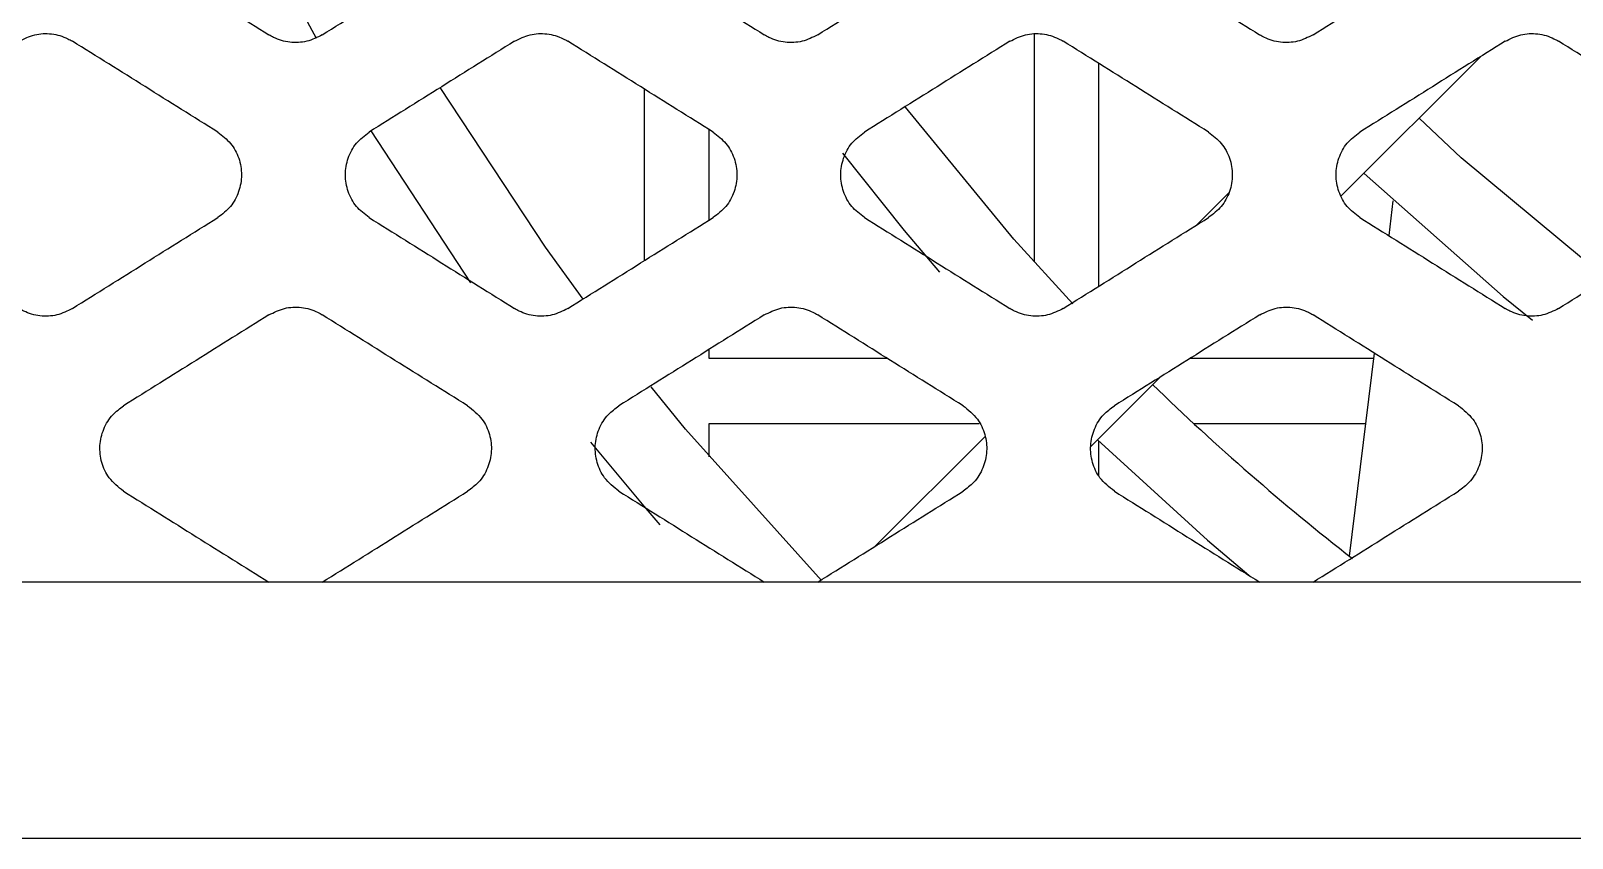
# Model space of a CAD drawing. Header units: millimetres. Extents: x 11355 to 11505, y 8083 to 8171.
# Drawn here: x 11367.42 to 11368.663, y 8087.563 to 8088.214 of the extents above; entities that cross this region are included whole.
import ezdxf

# ---------------------------------------------------------------- set-up
doc = ezdxf.new("R2010")
doc.units = ezdxf.units.MM
doc.layers.add('UPS', color=7, linetype='Continuous')

# ---------------------------------------------------------------- blocks, each defined once
blk = doc.blocks.new('UPS - 2.2kVA (APC SRT2200RMXLI-NC)')
at = {"linetype": 'Continuous'}
for p, q in [((2323.4297, 1373.8833), (2323.4297, 1373.6994)), ((2323.482, 1373.6796), (2323.482, 1373.8591)), ((2323.6775, 1373.7524), (2323.7899, 1373.8648)), ((2323.1154, 1373.8386), (2323.1154, 1373.7001)), ((2322.8949, 1373.8049), (2322.9754, 1373.6823)), ((2323.1677, 1373.7329), (2323.1677, 1373.8059)), ((2323.5868, 1373.755), (2323.5604, 1373.7286)), ((2323.7191, 1373.7485), (2323.7157, 1373.7204)), ((2323.1677, 1373.6214), (2323.1677, 1373.6287)), ((2323.704, 1373.6256), (2323.6839, 1373.4619)), ((2323.3113, 1373.6214), (2323.1677, 1373.6214)), ((2323.7035, 1373.6214), (2323.5556, 1373.6214)), ((2323.4755, 1373.5504), (2323.5314, 1373.6063)), ((2323.1677, 1373.569), (2323.3856, 1373.569)), ((2323.1677, 1373.5419), (2323.1677, 1373.569)), ((2323.5583, 1373.569), (2323.6971, 1373.569)), ((2323.3902, 1373.5584), (2323.302, 1373.4702)), ((2323.482, 1373.5269), (2323.482, 1373.5547)), ((2314.4138, 1373.4411), (2327.7323, 1373.4411)), ((2314.2272, 1373.2344), (2331.6738, 1373.2344))]:
    blk.add_line(p, q, dxfattribs=at)
at = {"linetype": 'Continuous', "flags": 128}
for points in [[(2322.7571, 1374.0637), (2322.8023, 1373.97), (2322.8509, 1373.8795)], [(2323.0662, 1373.6691), (2323.0358, 1373.7111), (2322.9509, 1373.8398)], [(2323.461, 1373.6654), (2323.4135, 1373.7175), (2323.3261, 1373.8239)], [(2323.8934, 1373.684), (2323.7742, 1373.7832), (2323.7402, 1373.8151)], [(2323.2753, 1373.7868), (2323.3249, 1373.7246), (2323.3534, 1373.6908)], [(2323.6958, 1373.7706), (2323.808, 1373.6712), (2323.8318, 1373.6522)], [(2323.2582, 1373.4423), (2323.1487, 1373.5644), (2323.1209, 1373.5984)], [(2323.072, 1373.5538), (2323.115, 1373.5021), (2323.1279, 1373.4871)], [(2323.4809, 1373.5558), (2323.5696, 1373.4747), (2323.6028, 1373.4466)]]:
    blk.add_lwpolyline(points, dxfattribs=at)
at = {"linetype": 'Continuous'}
blk.add_arc((2324.9353, 1375.0568), 2.0272, 225.9275, 231.9719, dxfattribs=at)
for points, knots in [([(2322.6955, 1373.9555), (2322.7053, 1373.9494), (2322.7248, 1373.9372), (2322.7639, 1373.9128), (2322.7932, 1373.8945), (2322.8127, 1373.8823)], [0, 0, 0, 0, 0.250039, 0.500078, 1, 1, 1, 1]), ([(2322.8558, 1373.8823), (2322.8656, 1373.8884), (2322.8851, 1373.9006), (2322.9242, 1373.925), (2322.9535, 1373.9433), (2322.973, 1373.9555)], [0, 0, 0, 0, 0.250039, 0.500078, 1, 1, 1, 1]), ([(2323.095, 1373.9555), (2323.1047, 1373.9494), (2323.1243, 1373.9372), (2323.1634, 1373.9128), (2323.1926, 1373.8945), (2323.2122, 1373.8823)], [0, 0, 0, 0, 0.2500388, 0.5000776, 1, 1, 1, 1]), ([(2323.2553, 1373.8823), (2323.2651, 1373.8884), (2323.2846, 1373.9006), (2323.3237, 1373.925), (2323.353, 1373.9433), (2323.3725, 1373.9555)], [0, 0, 0, 0, 0.250039, 0.500078, 1, 1, 1, 1]), ([(2323.4944, 1373.9555), (2323.5042, 1373.9494), (2323.5237, 1373.9372), (2323.5628, 1373.9128), (2323.5921, 1373.8945), (2323.6116, 1373.8823)], [0, 0, 0, 0, 0.2500388, 0.5000776, 1, 1, 1, 1]), ([(2323.6548, 1373.8823), (2323.6645, 1373.8884), (2323.6841, 1373.9006), (2323.7231, 1373.925), (2323.7524, 1373.9433), (2323.772, 1373.9555)], [0, 0, 0, 0, 0.250039, 0.500078, 1, 1, 1, 1]), ([(2322.6112, 1373.8771), (2322.6153, 1373.8791), (2322.6236, 1373.8832), (2322.6376, 1373.8837), (2322.6479, 1373.8808), (2322.6531, 1373.8778), (2322.6543, 1373.8771)], [0, 0, 0, 0, 0.301444, 0.602853, 0.904565, 1, 1, 1, 1]), ([(2323.0107, 1373.8771), (2323.0148, 1373.8791), (2323.023, 1373.8832), (2323.037, 1373.8837), (2323.0474, 1373.8808), (2323.0526, 1373.8778), (2323.0538, 1373.8771)], [0, 0, 0, 0, 0.301444, 0.602853, 0.904565, 1, 1, 1, 1]), ([(2323.4102, 1373.8771), (2323.4143, 1373.8791), (2323.4225, 1373.8832), (2323.4365, 1373.8837), (2323.4468, 1373.8808), (2323.452, 1373.8778), (2323.4533, 1373.8771)], [0, 0, 0, 0, 0.301444, 0.602853, 0.904565, 1, 1, 1, 1]), ([(2323.8096, 1373.8771), (2323.8137, 1373.8791), (2323.822, 1373.8832), (2323.836, 1373.8837), (2323.8463, 1373.8808), (2323.8515, 1373.8778), (2323.8527, 1373.8771)], [0, 0, 0, 0, 0.301444, 0.602853, 0.904565, 1, 1, 1, 1]), ([(2322.7715, 1373.8038), (2322.7618, 1373.81), (2322.7422, 1373.8222), (2322.7032, 1373.8466), (2322.6739, 1373.8649), (2322.6543, 1373.8771)], [0, 0, 0, 0, 0.250035, 0.50007, 1, 1, 1, 1]), ([(2322.8558, 1373.8823), (2322.8517, 1373.8802), (2322.8435, 1373.8762), (2322.8295, 1373.8757), (2322.8191, 1373.8786), (2322.814, 1373.8816), (2322.8127, 1373.8823)], [0, 0, 0, 0, 0.301554, 0.603073, 0.904812, 1, 1, 1, 1]), ([(2323.0107, 1373.8771), (2323.0009, 1373.871), (2322.9814, 1373.8588), (2322.9423, 1373.8344), (2322.913, 1373.8161), (2322.8935, 1373.8038)], [0, 0, 0, 0, 0.2500348, 0.5000695, 1, 1, 1, 1]), ([(2323.171, 1373.8038), (2323.1612, 1373.81), (2323.1417, 1373.8222), (2323.1026, 1373.8466), (2323.0733, 1373.8649), (2323.0538, 1373.8771)], [0, 0, 0, 0, 0.2500348, 0.5000695, 1, 1, 1, 1]), ([(2323.2553, 1373.8823), (2323.2512, 1373.8802), (2323.243, 1373.8762), (2323.2289, 1373.8757), (2323.2186, 1373.8786), (2323.2134, 1373.8816), (2323.2122, 1373.8823)], [0, 0, 0, 0, 0.301554, 0.603073, 0.904812, 1, 1, 1, 1]), ([(2323.4102, 1373.8771), (2323.4004, 1373.871), (2323.3809, 1373.8588), (2323.3418, 1373.8344), (2323.3125, 1373.8161), (2323.293, 1373.8038)], [0, 0, 0, 0, 0.250035, 0.50007, 1, 1, 1, 1]), ([(2323.5705, 1373.8038), (2323.5607, 1373.81), (2323.5412, 1373.8222), (2323.5021, 1373.8466), (2323.4728, 1373.8649), (2323.4533, 1373.8771)], [0, 0, 0, 0, 0.2500348, 0.5000695, 1, 1, 1, 1]), ([(2323.6548, 1373.8823), (2323.6506, 1373.8802), (2323.6424, 1373.8762), (2323.6284, 1373.8757), (2323.6181, 1373.8786), (2323.6129, 1373.8816), (2323.6116, 1373.8823)], [0, 0, 0, 0, 0.301554, 0.603073, 0.904812, 1, 1, 1, 1]), ([(2323.8096, 1373.8771), (2323.7999, 1373.871), (2323.7803, 1373.8588), (2323.7413, 1373.8344), (2323.712, 1373.8161), (2323.6924, 1373.8038)], [0, 0, 0, 0, 0.250035, 0.50007, 1, 1, 1, 1]), ([(2323.9699, 1373.8038), (2323.9602, 1373.81), (2323.9406, 1373.8222), (2323.9016, 1373.8466), (2323.8723, 1373.8649), (2323.8527, 1373.8771)], [0, 0, 0, 0, 0.250035, 0.50007, 1, 1, 1, 1]), ([(2322.7715, 1373.8038), (2322.7752, 1373.801), (2322.7825, 1373.7954), (2322.7891, 1373.783), (2322.7914, 1373.7693), (2322.789, 1373.7556), (2322.7824, 1373.7433), (2322.7752, 1373.7377), (2322.7715, 1373.7349)], [0, 0, 0, 0, 0.166659, 0.333291, 0.500575, 0.667547, 0.834537, 1, 1, 1, 1]), ([(2322.8935, 1373.7349), (2322.8899, 1373.7377), (2322.8826, 1373.7433), (2322.876, 1373.7557), (2322.8736, 1373.7694), (2322.876, 1373.7831), (2322.8826, 1373.7955), (2322.8899, 1373.8011), (2322.8935, 1373.8038)], [0, 0, 0, 0, 0.1667, 0.333372, 0.500719, 0.667725, 0.834686, 1, 1, 1, 1]), ([(2323.171, 1373.8038), (2323.1746, 1373.801), (2323.1819, 1373.7954), (2323.1885, 1373.783), (2323.1909, 1373.7693), (2323.1885, 1373.7556), (2323.1819, 1373.7433), (2323.1746, 1373.7377), (2323.171, 1373.7349)], [0, 0, 0, 0, 0.166659, 0.333291, 0.500575, 0.667547, 0.834537, 1, 1, 1, 1]), ([(2323.293, 1373.7349), (2323.2893, 1373.7377), (2323.282, 1373.7433), (2323.2754, 1373.7557), (2323.2731, 1373.7694), (2323.2755, 1373.7831), (2323.2821, 1373.7955), (2323.2893, 1373.8011), (2323.293, 1373.8038)], [0, 0, 0, 0, 0.1667, 0.333372, 0.500719, 0.667725, 0.834686, 1, 1, 1, 1]), ([(2323.5705, 1373.8038), (2323.5741, 1373.801), (2323.5814, 1373.7954), (2323.588, 1373.783), (2323.5904, 1373.7693), (2323.588, 1373.7556), (2323.5814, 1373.7433), (2323.5741, 1373.7377), (2323.5705, 1373.7349)], [0, 0, 0, 0, 0.166659, 0.333291, 0.500575, 0.667547, 0.834537, 1, 1, 1, 1]), ([(2323.6924, 1373.7349), (2323.6888, 1373.7377), (2323.6815, 1373.7433), (2323.6749, 1373.7557), (2323.6725, 1373.7694), (2323.6749, 1373.7831), (2323.6815, 1373.7955), (2323.6888, 1373.8011), (2323.6924, 1373.8038)], [0, 0, 0, 0, 0.1667, 0.333372, 0.500719, 0.667725, 0.834686, 1, 1, 1, 1]), ([(2322.6543, 1373.6616), (2322.6641, 1373.6678), (2322.6836, 1373.68), (2322.7227, 1373.7044), (2322.752, 1373.7227), (2322.7715, 1373.7349)], [0, 0, 0, 0, 0.250046, 0.5000921, 1, 1, 1, 1]), ([(2322.8935, 1373.7349), (2322.9033, 1373.7288), (2322.9228, 1373.7166), (2322.9619, 1373.6922), (2322.9912, 1373.6739), (2323.0107, 1373.6616)], [0, 0, 0, 0, 0.250046, 0.500092, 1, 1, 1, 1]), ([(2323.0538, 1373.6616), (2323.0636, 1373.6678), (2323.0831, 1373.68), (2323.1222, 1373.7044), (2323.1515, 1373.7227), (2323.171, 1373.7349)], [0, 0, 0, 0, 0.250046, 0.500092, 1, 1, 1, 1]), ([(2323.293, 1373.7349), (2323.3027, 1373.7288), (2323.3223, 1373.7166), (2323.3613, 1373.6922), (2323.3906, 1373.6739), (2323.4102, 1373.6616)], [0, 0, 0, 0, 0.250046, 0.500092, 1, 1, 1, 1]), ([(2323.4533, 1373.6616), (2323.463, 1373.6678), (2323.4826, 1373.68), (2323.5216, 1373.7044), (2323.5509, 1373.7227), (2323.5705, 1373.7349)], [0, 0, 0, 0, 0.250046, 0.500092, 1, 1, 1, 1]), ([(2323.6924, 1373.7349), (2323.7022, 1373.7288), (2323.7217, 1373.7166), (2323.7608, 1373.6922), (2323.7901, 1373.6739), (2323.8096, 1373.6616)], [0, 0, 0, 0, 0.250046, 0.5000921, 1, 1, 1, 1]), ([(2323.8527, 1373.6616), (2323.8625, 1373.6678), (2323.882, 1373.68), (2323.9211, 1373.7044), (2323.9504, 1373.7227), (2323.9699, 1373.7349)], [0, 0, 0, 0, 0.250046, 0.5000921, 1, 1, 1, 1]), ([(2322.6543, 1373.6616), (2322.6502, 1373.6596), (2322.642, 1373.6555), (2322.628, 1373.655), (2322.6177, 1373.6579), (2322.6125, 1373.6609), (2322.6112, 1373.6616)], [0, 0, 0, 0, 0.301151, 0.602272, 0.903677, 1, 1, 1, 1]), ([(2322.8127, 1373.6564), (2322.8168, 1373.6585), (2322.825, 1373.6626), (2322.839, 1373.6631), (2322.8494, 1373.6602), (2322.8546, 1373.6572), (2322.8558, 1373.6564)], [0, 0, 0, 0, 0.301008, 0.601985, 0.903357, 1, 1, 1, 1]), ([(2323.0538, 1373.6616), (2323.0497, 1373.6596), (2323.0415, 1373.6555), (2323.0275, 1373.655), (2323.0171, 1373.6579), (2323.012, 1373.6609), (2323.0107, 1373.6616)], [0, 0, 0, 0, 0.301151, 0.602272, 0.903677, 1, 1, 1, 1]), ([(2323.2122, 1373.6564), (2323.2163, 1373.6585), (2323.2245, 1373.6626), (2323.2385, 1373.6631), (2323.2488, 1373.6602), (2323.254, 1373.6572), (2323.2553, 1373.6564)], [0, 0, 0, 0, 0.301008, 0.601985, 0.903357, 1, 1, 1, 1]), ([(2323.4533, 1373.6616), (2323.4492, 1373.6596), (2323.4409, 1373.6555), (2323.427, 1373.655), (2323.4166, 1373.6579), (2323.4114, 1373.6609), (2323.4102, 1373.6616)], [0, 0, 0, 0, 0.301151, 0.602272, 0.903677, 1, 1, 1, 1]), ([(2323.6117, 1373.6564), (2323.6158, 1373.6585), (2323.624, 1373.6626), (2323.6379, 1373.6631), (2323.6483, 1373.6602), (2323.6535, 1373.6572), (2323.6548, 1373.6564)], [0, 0, 0, 0, 0.301008, 0.601985, 0.903357, 1, 1, 1, 1]), ([(2323.8527, 1373.6616), (2323.8486, 1373.6596), (2323.8404, 1373.6555), (2323.8264, 1373.655), (2323.8161, 1373.6579), (2323.8109, 1373.6609), (2323.8096, 1373.6616)], [0, 0, 0, 0, 0.301151, 0.602272, 0.903677, 1, 1, 1, 1]), ([(2322.8127, 1373.6564), (2322.8029, 1373.6503), (2322.7834, 1373.6381), (2322.7443, 1373.6137), (2322.715, 1373.5954), (2322.6955, 1373.5832)], [0, 0, 0, 0, 0.250041, 0.500082, 1, 1, 1, 1]), ([(2322.973, 1373.5832), (2322.9632, 1373.5893), (2322.9437, 1373.6015), (2322.9046, 1373.6259), (2322.8753, 1373.6442), (2322.8558, 1373.6564)], [0, 0, 0, 0, 0.250041, 0.500082, 1, 1, 1, 1]), ([(2323.2122, 1373.6564), (2323.2024, 1373.6503), (2323.1829, 1373.6381), (2323.1438, 1373.6137), (2323.1145, 1373.5954), (2323.095, 1373.5832)], [0, 0, 0, 0, 0.2500409, 0.5000817, 1, 1, 1, 1]), ([(2323.3725, 1373.5832), (2323.3627, 1373.5893), (2323.3432, 1373.6015), (2323.3041, 1373.6259), (2323.2748, 1373.6442), (2323.2553, 1373.6564)], [0, 0, 0, 0, 0.2500409, 0.5000817, 1, 1, 1, 1]), ([(2323.6117, 1373.6564), (2323.6019, 1373.6503), (2323.5823, 1373.6381), (2323.5433, 1373.6137), (2323.514, 1373.5954), (2323.4945, 1373.5832)], [0, 0, 0, 0, 0.250041, 0.500082, 1, 1, 1, 1]), ([(2323.7719, 1373.5832), (2323.7622, 1373.5893), (2323.7426, 1373.6015), (2323.7036, 1373.6259), (2323.6743, 1373.6442), (2323.6548, 1373.6564)], [0, 0, 0, 0, 0.2500409, 0.5000817, 1, 1, 1, 1]), ([(2322.6955, 1373.5143), (2322.6913, 1373.5176), (2322.6835, 1373.5238), (2322.6773, 1373.5373), (2322.6757, 1373.5511), (2322.6789, 1373.5646), (2322.6858, 1373.5759), (2322.6925, 1373.5809), (2322.6955, 1373.5832)], [0, 0, 0, 0, 0.194122, 0.360655, 0.527955, 0.695413, 0.862673, 1, 1, 1, 1]), ([(2322.973, 1373.5832), (2322.9772, 1373.5798), (2322.985, 1373.5736), (2322.9912, 1373.5602), (2322.9929, 1373.5464), (2322.9897, 1373.5328), (2322.9828, 1373.5215), (2322.976, 1373.5165), (2322.973, 1373.5143)], [0, 0, 0, 0, 0.194124, 0.360612, 0.527843, 0.695274, 0.862576, 1, 1, 1, 1]), ([(2323.095, 1373.5143), (2323.0908, 1373.5176), (2323.083, 1373.5238), (2323.0768, 1373.5373), (2323.0751, 1373.5511), (2323.0783, 1373.5646), (2323.0852, 1373.5759), (2323.092, 1373.5809), (2323.095, 1373.5832)], [0, 0, 0, 0, 0.194122, 0.360655, 0.527955, 0.695413, 0.862673, 1, 1, 1, 1]), ([(2323.3725, 1373.5832), (2323.3767, 1373.5798), (2323.3845, 1373.5736), (2323.3907, 1373.5602), (2323.3923, 1373.5464), (2323.3891, 1373.5328), (2323.3822, 1373.5215), (2323.3755, 1373.5165), (2323.3725, 1373.5143)], [0, 0, 0, 0, 0.194124, 0.360612, 0.527843, 0.695274, 0.862576, 1, 1, 1, 1]), ([(2323.4945, 1373.5143), (2323.4903, 1373.5176), (2323.4824, 1373.5238), (2323.4762, 1373.5373), (2323.4746, 1373.5511), (2323.4778, 1373.5646), (2323.4847, 1373.5759), (2323.4914, 1373.5809), (2323.4945, 1373.5832)], [0, 0, 0, 0, 0.194122, 0.360655, 0.527955, 0.695413, 0.862673, 1, 1, 1, 1]), ([(2323.7719, 1373.5832), (2323.7762, 1373.5798), (2323.784, 1373.5736), (2323.7902, 1373.5602), (2323.7918, 1373.5464), (2323.7886, 1373.5328), (2323.7817, 1373.5215), (2323.775, 1373.5165), (2323.7719, 1373.5143)], [0, 0, 0, 0, 0.194124, 0.360612, 0.527843, 0.695274, 0.862576, 1, 1, 1, 1]), ([(2322.6955, 1373.5143), (2322.7053, 1373.5082), (2322.7248, 1373.4959), (2322.7639, 1373.4715), (2322.7932, 1373.4532), (2322.8127, 1373.441)], [0, 0, 0, 0, 0.250054, 0.500107, 1, 1, 1, 1]), ([(2322.8558, 1373.441), (2322.8656, 1373.4471), (2322.8851, 1373.4593), (2322.9242, 1373.4837), (2322.9535, 1373.5021), (2322.973, 1373.5143)], [0, 0, 0, 0, 0.2500535, 0.500107, 1, 1, 1, 1]), ([(2323.095, 1373.5143), (2323.1048, 1373.5082), (2323.1243, 1373.4959), (2323.1634, 1373.4715), (2323.1927, 1373.4532), (2323.2122, 1373.441)], [0, 0, 0, 0, 0.2500535, 0.500107, 1, 1, 1, 1]), ([(2323.2553, 1373.441), (2323.265, 1373.4471), (2323.2846, 1373.4593), (2323.3237, 1373.4837), (2323.353, 1373.5021), (2323.3725, 1373.5143)], [0, 0, 0, 0, 0.250054, 0.500107, 1, 1, 1, 1]), ([(2323.4945, 1373.5143), (2323.5042, 1373.5082), (2323.5238, 1373.4959), (2323.5628, 1373.4715), (2323.5921, 1373.4532), (2323.6117, 1373.441)], [0, 0, 0, 0, 0.250054, 0.500107, 1, 1, 1, 1]), ([(2323.6547, 1373.441), (2323.6645, 1373.4471), (2323.6841, 1373.4593), (2323.7231, 1373.4837), (2323.7524, 1373.5021), (2323.7719, 1373.5143)], [0, 0, 0, 0, 0.250054, 0.500107, 1, 1, 1, 1])]:
    blk.add_open_spline(points, degree=3, knots=knots, dxfattribs=at)

msp = doc.modelspace()

# ---------------------------------------------------------------- block references
at = {"layer": 'UPS'}
msp.add_blockref('UPS - 2.2kVA (APC SRT2200RMXLI-NC)', (9044.799, 6714.3289), dxfattribs=at)

doc.saveas('drawing.dxf')
